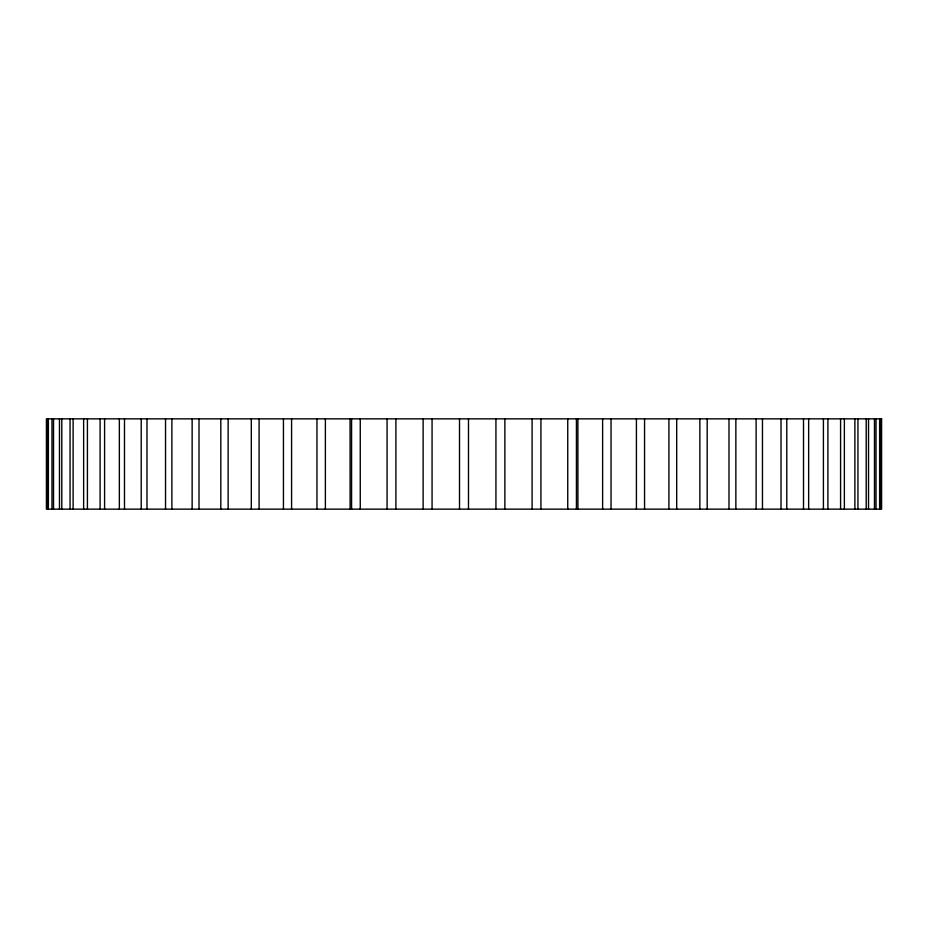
<?xml version="1.0" encoding="UTF-8"?>
<svg xmlns="http://www.w3.org/2000/svg" width="928" height="928" viewBox="0 0 928 928"><rect width="100%" height="100%" fill="white"/><g stroke="black" fill="none" stroke-linecap="round" stroke-linejoin="round"><path stroke-width="1.39" d="M880.405 418.853L880.405 509.147M879.616 418.853L879.616 509.147M876.032 418.853L876.032 509.147M874.478 418.853L874.478 509.147M868.527 418.853L868.527 509.147M866.207 418.853L866.207 509.147M857.948 418.853L857.948 509.147M854.885 418.853L854.885 509.147M844.364 418.853L844.364 509.147M840.582 418.853L840.582 509.147M827.892 418.853L827.892 509.147M823.414 418.853L823.414 509.147M808.648 418.853L808.648 509.147M803.509 418.853L803.509 509.147M786.782 418.853L786.782 509.147M781.016 418.853L781.016 509.147M762.456 418.853L762.456 509.147M756.123 418.853L756.123 509.147M735.858 418.853L735.858 509.147M728.99 418.853L728.99 509.147M707.194 418.853L707.194 509.147M699.851 418.853L699.851 509.147M676.686 418.853L676.686 509.147M668.914 418.853L668.914 509.147M644.554 418.853L644.554 509.147M636.422 418.853L636.422 509.147M611.042 418.853L611.042 509.147M602.62 418.853L602.62 509.147M577.889 418.853L577.924 509.147M576.416 418.853L576.416 509.147M567.75 418.853L567.75 509.147M540.931 418.853L540.931 509.147M532.104 418.853L532.104 509.147M504.867 418.853L504.867 509.147M495.935 418.853L495.935 509.147M468.489 418.853L468.489 509.147M459.511 418.853L459.511 509.147M432.065 418.853L432.065 509.147M423.133 418.853L423.133 509.147M395.896 418.853L395.896 509.147M387.069 418.853L387.069 509.147M360.25 418.853L360.25 509.147M351.584 418.853L351.584 509.147M350.076 418.853L350.111 509.147M325.38 418.853L325.38 509.147M316.958 418.853L316.958 509.147M291.578 418.853L291.578 509.147M283.446 418.853L283.446 509.147M259.086 418.853L259.086 509.147M251.314 418.853L251.314 509.147M228.149 418.853L228.149 509.147M220.806 418.853L220.806 509.147M199.01 418.853L199.01 509.147M192.142 418.853L192.142 509.147M171.877 418.853L171.877 509.147M165.544 418.853L165.544 509.147M146.984 418.853L146.984 509.147M141.218 418.853L141.218 509.147M124.491 418.853L124.491 509.147M119.352 418.853L119.352 509.147M104.586 418.853L104.586 509.147M100.108 418.853L100.108 509.147M87.418 418.853L87.418 509.147M83.636 418.853L83.636 509.147M73.115 418.853L73.115 509.147M70.052 418.853L70.052 509.147M61.793 418.853L61.793 509.147M59.473 418.853L59.473 509.147M53.522 418.853L53.522 509.147M51.968 418.853L51.968 509.147M48.384 418.853L48.384 509.147M47.595 418.853L47.595 509.147M881.6 418.853L46.4 418.853L46.4 509.147L881.6 509.147L881.6 418.853"/></g></svg>
